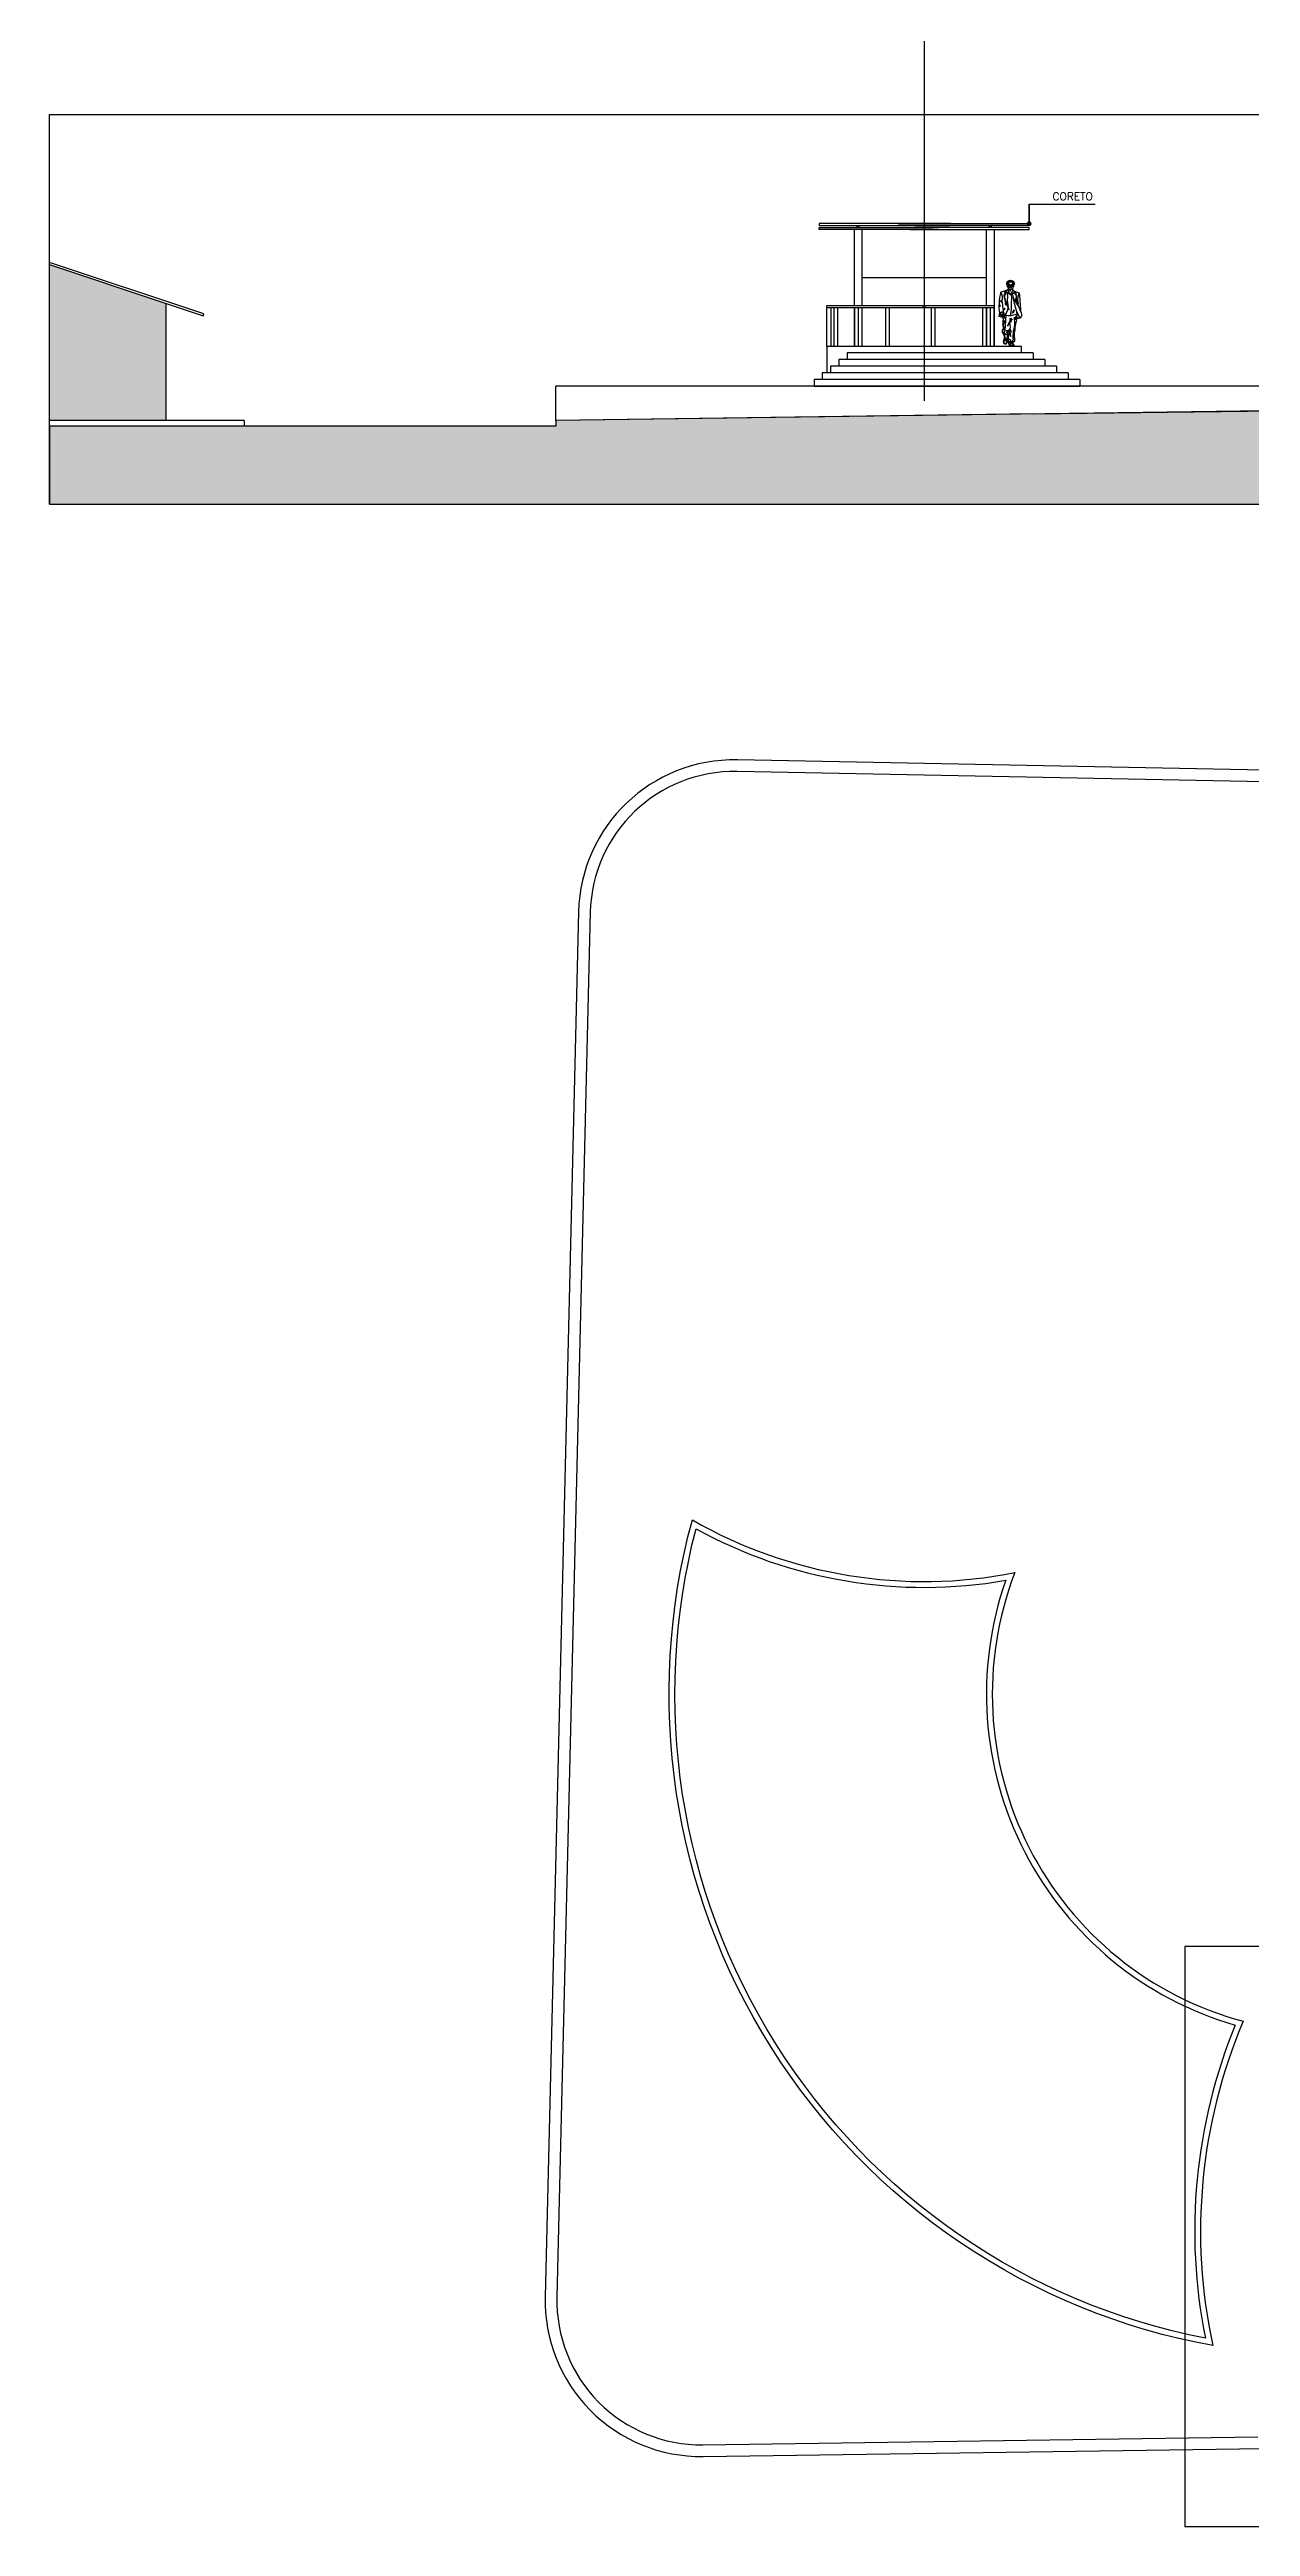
# Model space of a CAD drawing. Extents: x 387222 to 388513, y 9633222 to 9634061.
# Drawn here: x 387931.1 to 387961.9, y 9633222.2 to 9633285.8 of the extents above; entities that cross this region are included whole.
import ezdxf

# ---------------------------------------------------------------- set-up
doc = ezdxf.new("R2010")
doc.units = 0
doc.header["$LTSCALE"] = 0.049213
doc.layers.get('Defpoints').update_dxf_attribs({"color": 8})
for name, color, linetype in [('AI-Cotas', 12, 'Continuous'), ('HACH', 8, 'Continuous'), ('MEIO-FIO', 3, 'Continuous'), ('P1', 1, 'Continuous'), ('P2', 2, 'Continuous')]:
    doc.layers.add(name, color=color, linetype=linetype)
doc.styles.add('COTA100', font='ROMANS.SHX')
doc.styles.add('RS100', font='romans.shx', dxfattribs={"height": 0.2})
doc.dimstyles.new('COTA100', dxfattribs={"dimtxt": 0.18, "dimasz": 0.1, "dimexe": 0.05, "dimexo": 0.06, "dimgap": 0.1, "dimtad": 1, "dimzin": 4, "dimdsep": 46, "dimtxsty": 'COTA100', "dimblk": 'BOLA', "dimcen": 0.09, "dimdle": 0.05, "dimse1": 1, "dimse2": 1, "dimclrd": 256, "dimclrt": 2, "dimadec": 0, "dimazin": 0, "dimtfac": 1, "dimtix": 1, "dimtmove": 2, "dimatfit": 1, "dimldrblk": 'BOLA', "dimfxl": 1, "dimtolj": 1, "dimtzin": 4, "dimarcsym": 0})

# ---------------------------------------------------------------- blocks, each defined once
blk = doc.blocks.new('A$C59870989')
for p, q in [((0.0219, 0.1562), (0.0236, 0.1563)), ((0.022, 0.1559), (0.0238, 0.1559)), ((0.024, 0.1562), (0.0262, 0.1585)), ((0.024, 0.1558), (0.0265, 0.1584)), ((0.0241, 0.1557), (0.0267, 0.1584)), ((0.025, 0.1545), (0.0279, 0.1575)), ((0.0253, 0.1544), (0.028, 0.1573)), ((0.0255, 0.1543), (0.0281, 0.157)), ((0.0257, 0.1543), (0.0282, 0.1569)), ((0.0271, 0.1305), (0.0265, 0.1252)), ((0.0286, 0.134), (0.0271, 0.1305)), ((0.0302, 0.1562), (0.0323, 0.1585)), ((0.0302, 0.156), (0.0325, 0.1585)), ((0.0303, 0.1557), (0.0329, 0.1584)), ((0.0312, 0.1545), (0.0341, 0.1576)), ((0.0314, 0.1544), (0.0342, 0.1573)), ((0.0317, 0.1543), (0.0343, 0.157)), ((0.032, 0.1542), (0.0344, 0.1567)), ((0.0265, 0.1252), (0.0265, 0.1202)), ((0.0265, 0.1202), (0.0269, 0.1149)), ((0.0268, 0.0998), (0.0267, 0.0943)), ((0.0267, 0.0943), (0.0275, 0.0902)), ((0.027, 0.1065), (0.0268, 0.0998)), ((0.0269, 0.1149), (0.027, 0.1065)), ((0.0275, 0.0902), (0.0284, 0.0855)), ((0.0288, 0.0822), (0.0276, 0.0781)), ((0.0284, 0.0855), (0.0288, 0.0822))]:
    blk.add_line(p, q)
blk.add_lwpolyline([(0.0232, 0.1457), (0.0201, 0.1426), (0.0071, 0.1373), (0.0067, 0.1374), (0.0058, 0.13), (0.0047, 0.1187), (0.0035, 0.1054), (0.0028, 0.0957), (0.0029, 0.0903), (0.0012, 0.0858), (0.0002, 0.0822), (0, 0.0793), (0.0011, 0.0757), (0.0021, 0.0747), (0.0036, 0.0728), (0.0069, 0.0716), (0.0081, 0.0721), (0.0103, 0.0718), (0.0124, 0.074), (0.0144, 0.0642), (0.0163, 0.0547), (0.0172, 0.0478), (0.0175, 0.0412), (0.0192, 0.0345), (0.019, 0.0269), (0.0183, 0.019), (0.0187, 0.0139), (0.0197, 0.0118), (0.0213, 0.011), (0.0228, 0.0106), (0.0236, 0.0087), (0.0227, 0.0062), (0.0209, 0.0042), (0.0197, 0.0027), (0.0198, 0.0004), (0.0232, 0.0001), (0.0273, 0), (0.0292, 0.0008), (0.0292, 0.0016), (0.0315, 0.0022), (0.0318, 0.0047), (0.0333, 0.0076), (0.0345, 0.0119), (0.0341, 0.016), (0.0336, 0.0208), (0.0326, 0.0264), (0.0317, 0.0321), (0.0301, 0.0357), (0.03, 0.0396), (0.0287, 0.0425), (0.0293, 0.0456), (0.0333, 0.0428), (0.0329, 0.0405), (0.0359, 0.0364), (0.0345, 0.0332), (0.0333, 0.0294), (0.0338, 0.0269), (0.0358, 0.023), (0.037, 0.0195), (0.0372, 0.0149), (0.0381, 0.0108), (0.0391, 0.0078), (0.0409, 0.006), (0.0424, 0.0056), (0.0444, 0.0068), (0.0459, 0.0094), (0.0464, 0.0129), (0.0461, 0.0161), (0.0451, 0.0192), (0.044, 0.0219), (0.0435, 0.0241), (0.0446, 0.0265), (0.045, 0.0295), (0.0472, 0.0323), (0.0492, 0.0358), (0.0494, 0.0395), (0.0489, 0.0421), (0.0463, 0.0451), (0.0468, 0.0462), (0.0464, 0.0479), (0.0461, 0.05), (0.0475, 0.052), (0.0482, 0.055), (0.0473, 0.0581), (0.0477, 0.0608), (0.0474, 0.0655), (0.0471, 0.07), (0.0478, 0.0727), (0.0477, 0.0747), (0.0521, 0.0753), (0.0574, 0.0766), (0.0558, 0.0857), (0.0566, 0.0914), (0.0574, 0.0978), (0.0576, 0.1046), (0.0571, 0.1103), (0.0569, 0.1166), (0.0557, 0.1255), (0.0543, 0.1324), (0.0534, 0.1375), (0.0518, 0.14), (0.0442, 0.1429), (0.037, 0.1449), (0.0342, 0.147), (0.034, 0.1487), (0.0345, 0.1508), (0.036, 0.153), (0.0365, 0.1558), (0.0376, 0.157), (0.0379, 0.16), (0.0378, 0.1624), (0.0373, 0.1655), (0.0354, 0.1676), (0.0321, 0.1691), (0.0289, 0.1699), (0.0255, 0.169), (0.022, 0.1676), (0.02, 0.1654), (0.0192, 0.1621), (0.0192, 0.1591), (0.0204, 0.1571), (0.0209, 0.1561), (0.0208, 0.1544), (0.0209, 0.1533), (0.0218, 0.1525), (0.023, 0.1508)], close=True)
for points in [[(0.0029, 0.0903), (0.0055, 0.0976), (0.0079, 0.1038), (0.0121, 0.1094), (0.0162, 0.1155), (0.02, 0.1217), (0.0216, 0.1275), (0.0226, 0.1328), (0.0227, 0.1369)], [(0.0073, 0.1372), (0.0086, 0.1304), (0.0103, 0.1206), (0.0108, 0.1107), (0.0107, 0.1074)], [(0.0126, 0.0742), (0.0114, 0.08), (0.0124, 0.0884), (0.0157, 0.1004), (0.018, 0.1103), (0.0215, 0.1272)], [(0.0161, 0.1154), (0.0146, 0.1213), (0.0135, 0.1264), (0.013, 0.1294), (0.0161, 0.1323), (0.0138, 0.1345), (0.0169, 0.1392), (0.0201, 0.1426)], [(0.0195, 0.1419), (0.0173, 0.139), (0.0143, 0.1347), (0.0162, 0.1327), (0.0133, 0.1294), (0.014, 0.1241), (0.0156, 0.1186), (0.0163, 0.116)], [(0.0282, 0.1337), (0.0237, 0.1348), (0.0235, 0.1371), (0.0183, 0.1356), (0.0205, 0.1432)], [(0.0205, 0.1556), (0.021, 0.1569), (0.0214, 0.1569), (0.0227, 0.1555), (0.0227, 0.1577), (0.0226, 0.1594), (0.0227, 0.1614), (0.0238, 0.1636), (0.0267, 0.1649), (0.0284, 0.1649), (0.0316, 0.1647), (0.0333, 0.164), (0.0342, 0.1633), (0.0348, 0.161), (0.0351, 0.1576), (0.0349, 0.1546), (0.035, 0.1529), (0.0346, 0.151)], [(0.0218, 0.1553), (0.0212, 0.1561), (0.0212, 0.1552), (0.0213, 0.1538), (0.022, 0.1532), (0.022, 0.1547), (0.0216, 0.1547), (0.0217, 0.154), (0.0219, 0.1539)], [(0.0286, 0.134), (0.0262, 0.1365), (0.0245, 0.1396), (0.0222, 0.1448)], [(0.0252, 0.1588), (0.0233, 0.1585), (0.0235, 0.158)], [(0.0244, 0.1583), (0.0235, 0.1582)], [(0.034, 0.1476), (0.0317, 0.1457), (0.029, 0.1455), (0.0267, 0.1456), (0.0247, 0.147), (0.0237, 0.1493)], [(0.024, 0.1482), (0.0256, 0.1459), (0.028, 0.1452), (0.0322, 0.1456), (0.0338, 0.1472)], [(0.0257, 0.1511), (0.0268, 0.1511), (0.0279, 0.1511), (0.0288, 0.151), (0.03, 0.1511), (0.031, 0.1513), (0.0323, 0.1519), (0.0312, 0.1506), (0.0299, 0.1504), (0.0284, 0.1504), (0.0269, 0.1503), (0.0261, 0.1509)], [(0.0272, 0.1543), (0.0259, 0.1532)], [(0.0259, 0.1512), (0.0292, 0.1514), (0.0324, 0.1517), (0.0307, 0.1501), (0.0278, 0.1499), (0.0262, 0.1507)], [(0.0274, 0.1533), (0.0285, 0.1532), (0.0294, 0.1529), (0.0302, 0.1533), (0.0304, 0.1535)], [(0.0274, 0.1315), (0.0302, 0.1333), (0.0345, 0.1355), (0.0338, 0.1375), (0.0392, 0.137), (0.0379, 0.1421), (0.037, 0.1446)], [(0.0303, 0.1437), (0.0284, 0.142), (0.0278, 0.1429)], [(0.0286, 0.1341), (0.0317, 0.1387), (0.0337, 0.1435), (0.0342, 0.1463)], [(0.0294, 0.1534), (0.0295, 0.1581)], [(0.0305, 0.1579), (0.0306, 0.1584), (0.0324, 0.1592), (0.0339, 0.1586)], [(0.0306, 0.1542), (0.0325, 0.1532)], [(0.0333, 0.1586), (0.0338, 0.1586)], [(0.0481, 0.0748), (0.0448, 0.0764), (0.0425, 0.0802), (0.0396, 0.0845), (0.0364, 0.0918), (0.0347, 0.0983), (0.0345, 0.1064), (0.0361, 0.1177), (0.0356, 0.1275), (0.0363, 0.1347), (0.0366, 0.1372)], [(0.0347, 0.0997), (0.0366, 0.1032), (0.0391, 0.1095), (0.0427, 0.1184), (0.0439, 0.1247), (0.0447, 0.1296), (0.045, 0.132), (0.0418, 0.1344), (0.0439, 0.1374), (0.0414, 0.1405), (0.0393, 0.1431), (0.0384, 0.1445)], [(0.038, 0.1445), (0.0433, 0.1375), (0.0412, 0.1345), (0.0444, 0.1317), (0.0437, 0.1259), (0.0425, 0.1196), (0.039, 0.1106), (0.0364, 0.1042), (0.0347, 0.1007)], [(0.0362, 0.1557), (0.0351, 0.1551)], [(0.0355, 0.1544), (0.0362, 0.154), (0.0359, 0.155), (0.0352, 0.1543), (0.0357, 0.1533), (0.0361, 0.1539)], [(0.0478, 0.0749), (0.0468, 0.0757), (0.046, 0.0761), (0.0457, 0.0774), (0.046, 0.0798), (0.0451, 0.0801), (0.0453, 0.0831), (0.046, 0.0858), (0.0472, 0.0966), (0.0481, 0.1037), (0.0493, 0.1124), (0.0497, 0.1165), (0.0493, 0.1219), (0.0493, 0.128), (0.0506, 0.1339), (0.0516, 0.1372)], [(0.0014, 0.0758), (0.0043, 0.0737), (0.0078, 0.0723), (0.0086, 0.0721)], [(0.0122, 0.0747), (0.0103, 0.0731), (0.0087, 0.073), (0.007, 0.0735), (0.0057, 0.0746), (0.0134, 0.0914)], [(0.0102, 0.1152), (0.0091, 0.1073)], [(0.0117, 0.0783), (0.0126, 0.0805), (0.0167, 0.0815), (0.0214, 0.0805), (0.0254, 0.0792), (0.0279, 0.0783), (0.0304, 0.078), (0.035, 0.0783), (0.0386, 0.0791), (0.0421, 0.0799)], [(0.0131, 0.1231), (0.0139, 0.1136)], [(0.0135, 0.0767), (0.0161, 0.0673)], [(0.014, 0.1222), (0.0144, 0.1135)], [(0.0157, 0.0699), (0.0143, 0.0787)], [(0.0221, 0.0199), (0.0217, 0.0299), (0.02, 0.0394), (0.0185, 0.0466), (0.0178, 0.0582), (0.0183, 0.0751)], [(0.0192, 0.0933), (0.0218, 0.0853)], [(0.0248, 0.0849), (0.0195, 0.0944)], [(0.0278, 0.0727), (0.0243, 0.0674)], [(0.0285, 0.0689), (0.0271, 0.0618)], [(0.0271, 0.0614), (0.0289, 0.0668)], [(0.0293, 0.0458), (0.029, 0.0493), (0.0298, 0.0553), (0.0302, 0.0618), (0.0299, 0.0661), (0.0296, 0.0711), (0.0286, 0.0729)], [(0.0355, 0.054), (0.03, 0.064)], [(0.0319, 0.0925), (0.0346, 0.1027)], [(0.0363, 0.0225), (0.0352, 0.0306), (0.0405, 0.0308), (0.0451, 0.0335), (0.0427, 0.0412), (0.0414, 0.0518), (0.0404, 0.0683), (0.0397, 0.0794)], [(0.0415, 0.1151), (0.0419, 0.1054)], [(0.042, 0.1165), (0.0423, 0.1073)], [(0.0465, 0.0944), (0.0428, 0.0977)], [(0.0429, 0.0977), (0.0459, 0.094)], [(0.0453, 0.0759), (0.0433, 0.0715)], [(0.0462, 0.0676), (0.0435, 0.0585)], [(0.0443, 0.0598), (0.0465, 0.0669)], [(0.045, 0.0739), (0.0457, 0.0755)], [(0.0458, 0.0793), (0.0468, 0.0812), (0.0473, 0.0831), (0.0476, 0.0851)], [(0.046, 0.0865), (0.0489, 0.0878), (0.0514, 0.0877), (0.0543, 0.0864), (0.0559, 0.0857)], [(0.0463, 0.0865), (0.0491, 0.0877), (0.0509, 0.0873), (0.0535, 0.0866), (0.0547, 0.086), (0.0558, 0.0854)], [(0.0465, 0.0763), (0.0483, 0.0785), (0.0496, 0.0803), (0.0499, 0.0823), (0.0501, 0.0838)], [(0.0486, 0.0751), (0.0495, 0.0768), (0.0509, 0.0791), (0.0515, 0.081), (0.0519, 0.0839)], [(0.0493, 0.0749), (0.0506, 0.0768), (0.0514, 0.0773), (0.0527, 0.0786), (0.0533, 0.0792), (0.0543, 0.08), (0.0544, 0.0824), (0.0548, 0.0838), (0.0561, 0.0849)], [(0.0499, 0.1186), (0.0545, 0.1159), (0.052, 0.1146), (0.0496, 0.1145)], [(0.0497, 0.1155), (0.0536, 0.1161), (0.0545, 0.1159), (0.0501, 0.1174)], [(0.0521, 0.0782), (0.0532, 0.0803), (0.0533, 0.0824), (0.0534, 0.0839)], [(0.054, 0.1021), (0.057, 0.1085)], [(0.0558, 0.1013), (0.0571, 0.1084)], [(0.0222, 0.0193), (0.0221, 0.0249), (0.0213, 0.0322), (0.0209, 0.0396), (0.0174, 0.0512)], [(0.0207, 0.0266), (0.0197, 0.0305), (0.0189, 0.034)], [(0.0193, 0.0303), (0.0219, 0.0216)], [(0.02, 0.0029), (0.0273, 0.0021)], [(0.0201, 0.0033), (0.0244, 0.003), (0.0264, 0.0027), (0.0281, 0.0025), (0.0288, 0.0027), (0.0292, 0.0018)], [(0.0228, 0.0129), (0.0208, 0.0182), (0.0221, 0.0191)], [(0.032, 0.0049), (0.0299, 0.0071), (0.0277, 0.0093), (0.0252, 0.0106), (0.0226, 0.0108)], [(0.0332, 0.0128), (0.0231, 0.0125), (0.0298, 0.0122), (0.032, 0.009), (0.0332, 0.0126)], [(0.0231, 0.007), (0.0275, 0.0062), (0.029, 0.0074)], [(0.0238, 0.008), (0.0267, 0.0079)], [(0.0239, 0.0101), (0.026, 0.0097)], [(0.0239, 0.0095), (0.0263, 0.009)], [(0.0239, 0.0087), (0.0266, 0.0086)], [(0.0244, 0.0072), (0.025, 0.0103)], [(0.0287, 0.0422), (0.0269, 0.0357)], [(0.0329, 0.0192), (0.0278, 0.0155)], [(0.0299, 0.0351), (0.0292, 0.0298), (0.0282, 0.0254)], [(0.0291, 0.0026), (0.0296, 0.004), (0.0308, 0.004), (0.032, 0.0045)], [(0.0294, 0.0035), (0.0314, 0.0037)], [(0.0303, 0.062), (0.0371, 0.0518)], [(0.0398, 0.0396), (0.0359, 0.0386), (0.0333, 0.0399)], [(0.0334, 0.0422), (0.0342, 0.0399)], [(0.0336, 0.0399), (0.0395, 0.0398)], [(0.036, 0.0361), (0.0369, 0.0332), (0.0338, 0.0303)], [(0.0345, 0.0386), (0.0391, 0.0344)], [(0.0369, 0.0214), (0.0355, 0.0301), (0.0417, 0.0299), (0.045, 0.0328)], [(0.0437, 0.0228), (0.0411, 0.0191), (0.0387, 0.0195), (0.0369, 0.0204)], [(0.0375, 0.0188), (0.0383, 0.0148), (0.0404, 0.013), (0.0431, 0.0144), (0.0435, 0.0182), (0.0445, 0.0202)], [(0.0379, 0.0116), (0.0389, 0.0094), (0.0399, 0.0077), (0.041, 0.007), (0.0424, 0.0069), (0.0444, 0.0084), (0.0454, 0.0104), (0.0455, 0.0126), (0.0455, 0.015), (0.0456, 0.0168)], [(0.0388, 0.0172), (0.042, 0.0176)], [(0.0391, 0.0156), (0.0422, 0.0163)], [(0.0393, 0.0151), (0.0423, 0.0157)], [(0.0394, 0.0164), (0.0415, 0.0167)], [(0.041, 0.0141), (0.0402, 0.0184)], [(0.0487, 0.0414), (0.042, 0.0447), (0.0466, 0.0468)], [(0.0423, 0.0217), (0.043, 0.0292), (0.0453, 0.0333)], [(0.0461, 0.0448), (0.0424, 0.045), (0.0429, 0.0479)], [(0.0426, 0.023), (0.0442, 0.0266)], [(0.046, 0.0473), (0.0432, 0.0476)], [(0.0457, 0.0498), (0.0433, 0.0458)], [(0.0481, 0.0426), (0.0435, 0.0448)], [(0.0451, 0.0356), (0.0469, 0.0363), (0.048, 0.0343), (0.0465, 0.032), (0.0449, 0.0314)], [(0.0465, 0.0503), (0.0464, 0.0567)], [(0.0468, 0.0518), (0.0466, 0.0583)]]:
    blk.add_lwpolyline(points)
for centre, radius in [((0.0261, 0.1563), 0.00238), ((0.0261, 0.1563), 0.00213), ((0.0323, 0.1563), 0.00238), ((0.0323, 0.1563), 0.00213)]:
    blk.add_circle(centre, radius)
for centre, radius, start, end in [((0.0214, 0.161), 0.00256, 43.78139, 157.73435), ((0.0208, 0.1585), 0.00272, 54.46257, 122.35518), ((0.021, 0.1581), 0.00205, 48.12239, 135.2972), ((0.0211, 0.1603), 0.00174, 32.12524, 151.10181), ((0.0227, 0.1578), 0.00326, 93.36643, 157.87005), ((0.0218, 0.1632), 0.00214, 12.26488, 161.89373), ((0.0222, 0.161), 0.00361, 52.35263, 129.78899), ((0.0224, 0.1577), 0.00258, 90, 164.66588), ((0.022, 0.1577), 0.00182, 80.53776, 173.9314), ((0.023, 0.1568), 0.00255, 109.53649, 175.32582), ((0.0216, 0.1625), 0.00372, 27.05081, 99.32771), ((0.0221, 0.1564), 0.0012, 70.34634, 153.25611), ((0.0224, 0.1629), 0.00404, 27.69969, 102.6819), ((0.0229, 0.1645), 0.00273, 358.38645, 106.34356), ((0.0224, 0.1647), 0.00276, 347.81623, 85.69163), ((0.0219, 0.1646), 0.00443, 4.39875, 56.02436), ((0.0259, 0.1664), 0.00252, 319.73318, 84.67415), ((0.024, 0.1665), 0.00378, 336.17554, 45.34058), ((0.0265, 0.1651), 0.00365, 358.88759, 84.94331), ((0.0253, 0.1659), 0.00399, 348.07915, 63.27489), ((0.025, 0.1665), 0.00401, 339.77497, 42.39037), ((0.0293, 0.1564), 0.00103, 24.77534, 174.14913), ((0.0293, 0.1564), 0.000798, 24.77534, 174.14913), ((0.028, 0.1667), 0.0029, 329.13052, 75.63013), ((0.0254, 0.166), 0.00531, 349.54, 42.49116), ((0.0295, 0.1654), 0.00512, 337.12177, 36.29803), ((0.0316, 0.1654), 0.00338, 323.93034, 32.25132), ((0.0326, 0.1643), 0.00452, 298.26829, 19.94971), ((0.0333, 0.164), 0.00433, 291.52883, 346.21316), ((0.0309, 0.1648), 0.00588, 314.34119, 13.76774), ((0.0324, 0.1617), 0.00526, 299.52576, 346.73394), ((0.0307, 0.1639), 0.00649, 311.74779, 7.88026), ((0.032, 0.1608), 0.00602, 301.2928, 342.45632), ((0.0342, 0.1597), 0.00359, 284.19097, 336.01032), ((0.035, 0.1608), 0.00279, 273.52142, 339.58302)]:
    blk.add_arc(centre, radius, start, end)
blk = doc.blocks.new('BOLA')
for q in [(0, 1.53), (-1.53, 0), (0, -1.53), (1.53, 0)]:
    blk.add_line((0, 0), q)
blk.add_circle((0, 0), 0.284)

msp = doc.modelspace()

# ---------------------------------------------------------------- hatches: boundary and pattern name
at = {"layer": 'HACH'}
h = msp.add_hatch(dxfattribs=at)
h.set_pattern_fill('AR-SAND', color=256, scale=0.001, style=0)
h.set_pattern_definition([(37.5, (0, 0), (-0.00160003129598, 0.04894132373293), [0, -0.038608, 0, -0.04318, 0, -0.041275]), (7.5, (0, 0), (0.0449523283138, 0.07168251005684), [0, -0.020828, 0, -0.034798, 0, -0.013335]), (327.5, (-0.03124, 0), (0.07909923702415, 0.00014371846785), [0, -0.0127, 0, -0.04572, 0, -0.05969]), (317.5, (-0.03124, 0), (0.07635564524723, 0.0222929323257), [0, -0.00635, 0, -0.029972, 0, -0.03429])])
h.paths.add_polyline_path([(387934.074, 9633279.245), (387931.074, 9633280.245), (387931.074, 9633276.245), (387934.074, 9633276.245)])
h = msp.add_hatch(dxfattribs=at)
h.set_pattern_fill('AR-PARQ1', color=256, scale=0.001, angle=45)
h.set_pattern_definition([(135, (0, 0), (-0.431052293811, 3e-17), [0.3048, -0.3048]), (135, (0.03592, 0.03592), (-0.431052293811, 3e-17), [0.3048, -0.3048]), (135, (0.07184, 0.07184), (-0.431052293811, 3e-17), [0.3048, -0.3048]), (135, (0.10776, 0.10776), (-0.431052293811, 3e-17), [0.3048, -0.3048]), (135, (0.14368, 0.14368), (-0.431052293811, 3e-17), [0.3048, -0.3048]), (135, (0.1796, 0.1796), (-0.431052293811, 3e-17), [0.3048, -0.3048]), (135, (0.21553, 0.21553), (-0.431052293811, 3e-17), [0.3048, -0.3048]), (45, (-0.21553, 0.21553), (0.431052293811, -3e-17), [0.3048, -0.3048]), (45, (-0.25145, 0.25145), (0.431052293811, -3e-17), [0.3048, -0.3048]), (45, (-0.28737, 0.28737), (0.431052293811, -3e-17), [0.3048, -0.3048]), (45, (-0.3233, 0.3233), (0.431052293811, -3e-17), [0.3048, -0.3048]), (45, (-0.3592, 0.3592), (0.431052293811, -3e-17), [0.3048, -0.3048]), (45, (-0.39513, 0.39513), (0.431052293811, -3e-17), [0.3048, -0.3048]), (45, (-0.43105, 0.43105), (0.431052293811, -3e-17), [0.3048, -0.3048])])
h.paths.add_polyline_path([(388054.839, 9633276.249), (388049.839, 9633276.249), (388033.257, 9633276.615), (388024.213, 9633276.615), (388005.213, 9633276.615), (388003.713, 9633276.615), (387962.533, 9633276.493), (387962.534, 9633276.479), (387956.354, 9633276.401), (387956.354, 9633276.41), (387944.077, 9633276.245), (387944.077, 9633276.095), (387931.074, 9633276.095), (387931.074, 9633274.095), (388054.839, 9633274.095)])

# ---------------------------------------------------------------- linework, layer by layer
for p, q in [((387951.556, 9633277.975), (387951.556, 9633277.805)), ((387950.92, 9633277.465), (387950.92, 9633277.295)), ((387951.132, 9633277.635), (387951.132, 9633277.465)), ((387951.344, 9633277.805), (387951.344, 9633277.635)), ((387950.708, 9633277.295), (387950.708, 9633277.125))]:
    msp.add_line(p, q)
for points in [[(387953.904, 9633281.145), (387950.839, 9633281.145), (387950.839, 9633281.195), (387953.771, 9633281.195)], [(387953.168, 9633281.145), (387956.233, 9633281.145), (387956.233, 9633281.195), (387953.302, 9633281.195)], [(387951.739, 9633281.145), (387951.739, 9633279.195)], [(387951.939, 9633281.145), (387951.939, 9633279.195)], [(387955.133, 9633281.145), (387955.133, 9633279.195)], [(387955.333, 9633281.145), (387955.333, 9633278.145)], [(387931.074, 9633276.095), (387931.074, 9633280.245), (387934.074, 9633279.245)], [(387951.939, 9633279.913), (387955.133, 9633279.913)], [(387934.074, 9633276.245), (387934.074, 9633279.245)], [(387951.739, 9633279.145), (387951.739, 9633278.145)], [(387951.939, 9633279.145), (387951.939, 9633278.145)], [(387955.133, 9633279.145), (387955.133, 9633278.145)], [(387956.336, 9633277.975), (387951.556, 9633277.975)], [(387956.336, 9633277.975), (387956.336, 9633277.805)], [(387957.236, 9633277.465), (387950.92, 9633277.465)], [(387956.936, 9633277.635), (387951.132, 9633277.635)], [(387956.636, 9633277.805), (387951.344, 9633277.805)], [(387956.636, 9633277.805), (387956.636, 9633277.635)], [(387956.936, 9633277.635), (387956.936, 9633277.465)], [(387957.236, 9633277.465), (387957.236, 9633277.295)], [(387957.536, 9633277.295), (387950.708, 9633277.295)], [(387950.708, 9633277.125), (387957.536, 9633277.125)], [(387957.536, 9633277.295), (387957.536, 9633277.125)], [(387931.074, 9633276.095), (387931.074, 9633274.095)], [(387931.074, 9633274.095), (388054.839, 9633274.095)]]:
    msp.add_lwpolyline(points)
at = {"layer": 'AI-Cotas'}
msp.add_lwpolyline([(387956.233, 9633281.795), (387956.233, 9633281.295)], dxfattribs=at)
at = {"layer": 'Defpoints'}
for points in [[(387953.536, 9633349.436), (387953.536, 9633276.746)], [(387931.074, 9633274.095), (387931.074, 9633284.095), (388054.839, 9633284.095), (388054.839, 9633274.095)]]:
    msp.add_lwpolyline(points, dxfattribs=at)
msp.add_lwpolyline([(388007.213, 9633237.07), (387960.233, 9633237.07), (387960.233, 9633222.178), (388007.213, 9633222.178)], close=True, dxfattribs=at)
at = {"layer": 'MEIO-FIO'}
msp.add_line((387936.074, 9633276.245), (387931.074, 9633276.245), dxfattribs=at)
for points in [[(387972.613, 9633277.125), (387944.077, 9633277.125)], [(387944.077, 9633276.245), (387944.077, 9633277.125)], [(388054.839, 9633276.249), (388049.839, 9633276.249), (388033.257, 9633276.615), (388024.213, 9633276.615), (388005.213, 9633276.615), (388003.713, 9633276.615), (387962.533, 9633276.493), (387962.534, 9633276.479), (387956.354, 9633276.401), (387956.354, 9633276.41), (387944.077, 9633276.245), (387944.077, 9633276.095), (387931.074, 9633276.095), (387931.074, 9633274.095), (388054.839, 9633274.095), (388054.839, 9633276.249)], [(387936.074, 9633276.095), (387931.074, 9633276.095)], [(387936.074, 9633276.245), (387936.074, 9633276.095)], [(387944.077, 9633276.245), (387944.077, 9633276.095), (387936.074, 9633276.095)], [(387971.713, 9633276.615), (387944.077, 9633276.245)]]:
    msp.add_lwpolyline(points, dxfattribs=at)
for points in [[(388033.257, 9633253.07), (388033.257, 9633261.825, 0.407863), (388029.344, 9633265.824), (388006.535, 9633266.32), (387987.171, 9633266.746), (387980.619, 9633266.903), (387948.739, 9633267.53, 0.412923), (387944.661, 9633263.628), (387943.804, 9633228.072, 0.425435), (387947.859, 9633223.976), (387962.233, 9633224.178)], [(388032.957, 9633253.37), (388032.957, 9633261.825, 0.407863), (388029.338, 9633265.524), (388006.528, 9633266.02), (387987.164, 9633266.446), (387980.612, 9633266.603), (387948.733, 9633267.23, 0.412923), (387944.961, 9633263.62), (387944.104, 9633228.065, 0.425435), (387947.855, 9633224.276), (387962.105, 9633224.477)], [(387961.729, 9633235.146, 0.155112), (387960.951, 9633226.821, -0.439793), (387947.583, 9633248.017, 0.180462), (387955.862, 9633246.664, 0.44497), (387961.729, 9633235.146)]]:
    msp.add_lwpolyline(points, format="xyb", dxfattribs=at)
msp.add_lwpolyline([(387961.525, 9633235.047, 0.147848), (387960.758, 9633227.01, -0.432449), (387947.678, 9633247.791, 0.170717), (387955.631, 9633246.468, 0.430271)], format="xyb", close=True, dxfattribs=at)
at = {"layer": 'P1'}
for points in [[(387954.215, 9633281.295), (387950.839, 9633281.295), (387950.839, 9633281.245), (387954.188, 9633281.245)], [(387952.857, 9633281.295), (387956.233, 9633281.295), (387956.233, 9633281.245), (387952.885, 9633281.245)], [(387934.074, 9633279.245), (387935.023, 9633278.929), (387935.039, 9633278.977), (387931.074, 9633280.298)]]:
    msp.add_lwpolyline(points, dxfattribs=at)
for centre in [(387951.836, 9633281.22), (387955.236, 9633281.22)]:
    msp.add_circle(centre, 0.025, dxfattribs=at)
at = {"layer": 'P2'}
for p, q in [((387951.036, 9633278.145), (387951.036, 9633279.195)), ((387951.036, 9633278.145), (387951.036, 9633279.195)), ((387951.136, 9633279.145), (387951.136, 9633278.145)), ((387951.136, 9633279.145), (387951.136, 9633278.145)), ((387951.223, 9633278.145), (387951.223, 9633279.145)), ((387951.323, 9633278.145), (387951.323, 9633279.145)), ((387951.754, 9633278.145), (387951.754, 9633279.145)), ((387951.854, 9633278.145), (387951.854, 9633279.145)), ((387952.549, 9633278.145), (387952.549, 9633279.145)), ((387952.649, 9633278.145), (387952.649, 9633279.145)), ((387953.721, 9633278.145), (387953.721, 9633279.145)), ((387953.821, 9633278.145), (387953.821, 9633279.145)), ((387955.047, 9633278.145), (387955.047, 9633279.145)), ((387955.147, 9633278.145), (387955.147, 9633279.145)), ((387955.233, 9633279.145), (387955.233, 9633278.145)), ((387955.233, 9633279.145), (387955.233, 9633278.145)), ((387955.333, 9633278.145), (387955.333, 9633279.195)), ((387955.333, 9633278.145), (387955.333, 9633279.195))]:
    msp.add_line(p, q, dxfattribs=at)
for points in [[(387951.036, 9633279.195), (387955.333, 9633279.195)], [(387951.036, 9633279.145), (387955.333, 9633279.145)], [(387953.586, 9633279.145), (387953.486, 9633279.145)], [(387956.036, 9633277.975), (387956.036, 9633278.145), (387951.036, 9633278.145)], [(387951.036, 9633278.145), (387951.036, 9633277.465)]]:
    msp.add_lwpolyline(points, dxfattribs=at)

# ---------------------------------------------------------------- block references
at = {"xscale": -10, "yscale": 10, "zscale": 10}
msp.add_blockref('A$C59870989', (387956.041, 9633278.145), dxfattribs=at)

# ---------------------------------------------------------------- texts
at = {"layer": 'AI-Cotas', "insert": (387956.833, 9633281.895), "char_height": 0.2, "attachment_point": 7, "style": 'RS100'}
msp.add_mtext('\\pxsm1.5;CORETO', dxfattribs=at)

# ---------------------------------------------------------------- leaders
at = {"layer": 'AI-Cotas', "annotation_type": 0, "has_hookline": 1, "hookline_direction": 0, "text_width": 1.095}
msp.add_leader([(387956.233, 9633281.295), (387956.233, 9633281.795), (387956.733, 9633281.795)], dimstyle='COTA100', override={"dimasz": 0.5, "dimldrblk": 'DotSmall'}, dxfattribs=at)

doc.saveas('drawing.dxf')
